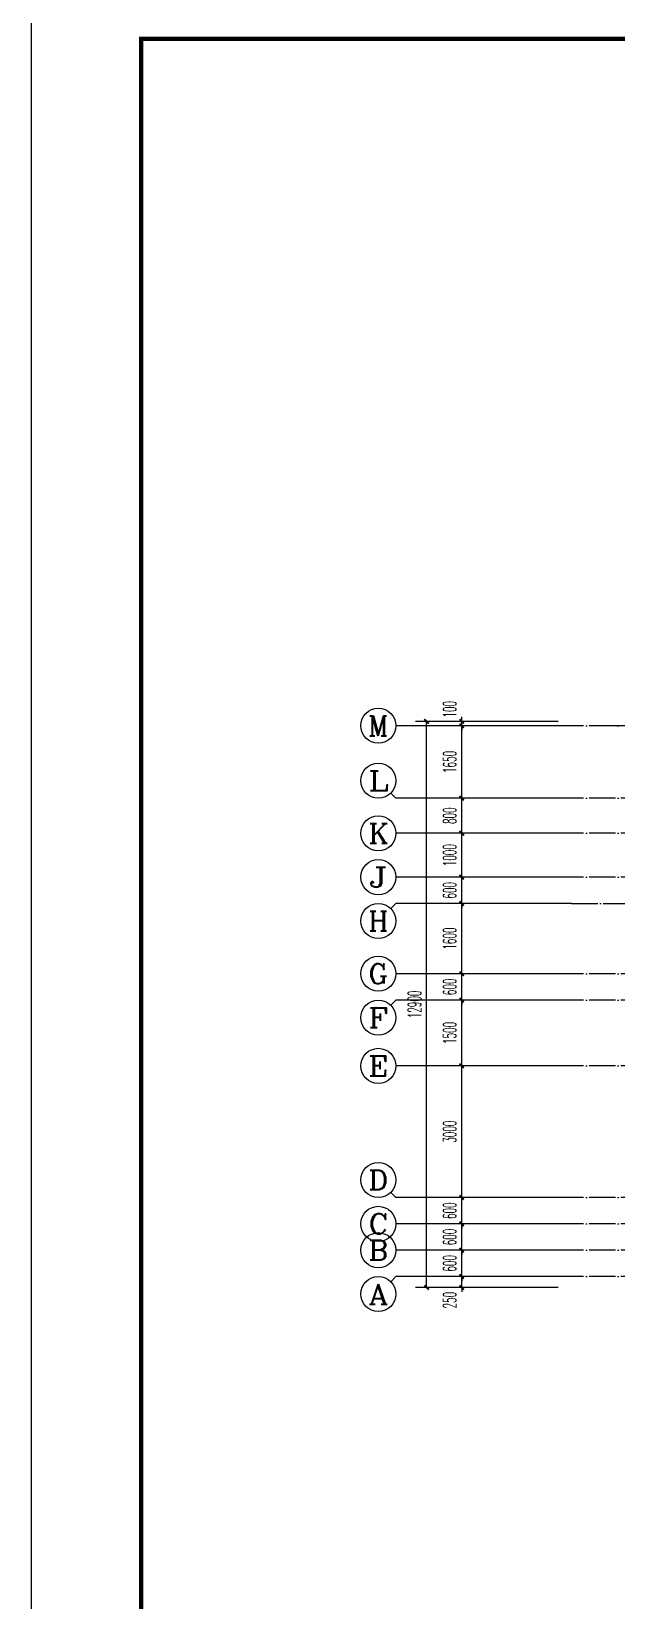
# Model space of a CAD drawing. Extents: x 27938 to 1507990, y 110129 to 923079.
# Drawn here: x 813614 to 826946, y 356439 to 392196 of the extents above; entities that cross this region are included whole.
import ezdxf
from ezdxf.enums import TextEntityAlignment as Align

# ---------------------------------------------------------------- set-up
doc = ezdxf.new("R2010")
doc.units = 0
doc.header["$LTSCALE"] = 1000
doc.header["$MEASUREMENT"] = 0
doc.linetypes.add('DOTE', pattern=[2.42, 2, -0.2, 0.02, -0.2])
for name, color, linetype in [('AXIS', 3, 'Continuous'), ('AXIS_TEXT', 7, 'Continuous'), ('DOTE', 1, 'Continuous'), ('图框', 140, 'Continuous')]:
    doc.layers.add(name, color=color, linetype=linetype)
doc.layers.add('yichutu', color=7, linetype='Continuous', true_color=0xffffff, plot=False)
doc.styles.add('_TCH_AXIS', font='COMPLEX', dxfattribs={"bigfont": 'GBCBIG'})
doc.styles.add('_TCH_DIM_T3', font='SIMPLEX.shx', dxfattribs={"width": 0.494118, "bigfont": 'GBCBIG.shx'})
doc.styles.add('COMPLEX', font='COMPLEX')
doc.dimstyles.new('_TCH_ARCH&&100', dxfattribs={"dimtxt": 297.5, "dimasz": 100, "dimexe": 250, "dimexo": 300, "dimgap": 126.25, "dimtad": 1, "dimdec": 0, "dimzin": 0, "dimdsep": 46, "dimtxsty": '_TCH_DIM_T3', "dimblk": 'ARCHTICK', "dimcen": 0.09, "dimclrt": 4, "dimazin": 2, "dimtfac": 1, "dimtdec": 0, "dimtix": 1, "dimtmove": 2, "dimatfit": 3, "dimfxl": 100, "dimtolj": 1, "dimtzin": 0, "dimarcsym": 0})

# ---------------------------------------------------------------- blocks, each defined once
blk = doc.blocks.new('TK')
at = {"layer": '图框'}
blk.add_lwpolyline([(465375, 548714), (549475, 548714), (549475, 489314), (465375, 489314)], close=True, dxfattribs=at)
blk.add_lwpolyline([(465375, 548714), (549475, 548714), (549475, 489314), (465375, 489314)], close=True, dxfattribs=at)
at = {"layer": '图框', "const_width": 100}
blk.add_lwpolyline([(548475, 490314), (548475, 547714), (467875, 547714), (467875, 490314)], close=True, dxfattribs=at)
blk = doc.blocks.new('yct-841-594-84100-59399.9999999999-100-1000.0')
at = {"layer": 'yichutu', "color": 7, "true_color": 0xffffff}
blk.add_lwpolyline([(0, 0), (0, 59400), (84100, 59400), (84100, 0)], close=True, dxfattribs=at)
blk = doc.blocks.new('GDGDGDSDA')
at = {"layer": 'DOTE', "color": 0, "linetype": 'DOTE', "ltscale": 0.3}
for p, q in [((471335, 374108), (417335, 374108)), ((471335, 372458), (417335, 372458)), ((471335, 371658), (417335, 371658)), ((471335, 370658), (417335, 370658)), ((417335, 370059), (471335, 370059)), ((471335, 368458), (417335, 368458)), ((471335, 367858), (417335, 367858)), ((471335, 366358), (417335, 366358)), ((471335, 363358), (417335, 363358)), ((471335, 362758), (417335, 362758)), ((471335, 362158), (417335, 362158)), ((471335, 361558), (417335, 361558))]:
    blk.add_line(p, q, dxfattribs=at)
blk = doc.blocks.new('_ArchTick')
at = {"color": 0, "linetype": 'ByBlock', "const_width": 0.4}
blk.add_lwpolyline([(-0.5, -0.5), (0.5, 0.5)], dxfattribs=at)
blk = doc.blocks.new('*D1053')
at = {"layer": 'AXIS', "color": 0, "lineweight": -2}
for p, q in [((825617, 363824), (823167, 363824)), ((823417, 363824), (823417, 363924)), ((823417, 363574), (823417, 363824)), ((825617, 363574), (823167, 363574)), ((823417, 363574), (823417, 363474))]:
    blk.add_line(p, q, dxfattribs=at)
at = {"layer": 'Defpoints', "color": 0}
for p in [(823417, 363824), (825917, 363824), (825917, 363574)]:
    blk.add_point(p, dxfattribs=at)
at = {"layer": 'AXIS', "color": 0, "lineweight": -2, "xscale": 100, "yscale": 100, "zscale": 100}
for p, rotation in [((823417, 363824), 270), ((823417, 363574), 90)]:
    blk.add_blockref('_ArchTick', p, dxfattribs=dict(at, rotation=rotation))
at = {"layer": 'AXIS', "color": 4, "insert": (823142, 363285), "char_height": 297.5, "attachment_point": 5, "rotation": 90, "style": '_TCH_DIM_T3'}
blk.add_mtext('\\A1;250', dxfattribs=at)
blk = doc.blocks.new('*D1054')
at = {"layer": 'AXIS', "color": 0, "lineweight": -2}
for p, q in [((825617, 364424), (823167, 364424)), ((823417, 364424), (823417, 364524)), ((823417, 363824), (823417, 364424)), ((825617, 363824), (823167, 363824)), ((823417, 363824), (823417, 363724))]:
    blk.add_line(p, q, dxfattribs=at)
at = {"layer": 'Defpoints', "color": 0}
for p in [(823417, 364424), (825917, 364424), (825917, 363824)]:
    blk.add_point(p, dxfattribs=at)
at = {"layer": 'AXIS', "color": 0, "lineweight": -2, "xscale": 100, "yscale": 100, "zscale": 100}
for p, rotation in [((823417, 364424), 270), ((823417, 363824), 90)]:
    blk.add_blockref('_ArchTick', p, dxfattribs=dict(at, rotation=rotation))
at = {"layer": 'AXIS', "color": 4, "insert": (823142, 364124), "char_height": 297.5, "attachment_point": 5, "rotation": 90, "style": '_TCH_DIM_T3'}
blk.add_mtext('\\A1;600', dxfattribs=at)
blk = doc.blocks.new('*D1055')
at = {"layer": 'AXIS', "color": 0, "lineweight": -2}
for p, q in [((823417, 365024), (823417, 365124)), ((825617, 365024), (823167, 365024)), ((823417, 364424), (823417, 365024)), ((825617, 364424), (823167, 364424)), ((823417, 364424), (823417, 364324))]:
    blk.add_line(p, q, dxfattribs=at)
at = {"layer": 'Defpoints', "color": 0}
for p in [(823417, 365024), (825917, 365024), (825917, 364424)]:
    blk.add_point(p, dxfattribs=at)
at = {"layer": 'AXIS', "color": 0, "lineweight": -2, "xscale": 100, "yscale": 100, "zscale": 100}
for p, rotation in [((823417, 365024), 270), ((823417, 364424), 90)]:
    blk.add_blockref('_ArchTick', p, dxfattribs=dict(at, rotation=rotation))
at = {"layer": 'AXIS', "color": 4, "insert": (823142, 364724), "char_height": 297.5, "attachment_point": 5, "rotation": 90, "style": '_TCH_DIM_T3'}
blk.add_mtext('\\A1;600', dxfattribs=at)
blk = doc.blocks.new('*D1056')
at = {"layer": 'AXIS', "color": 0, "lineweight": -2}
for p, q in [((825617, 365624), (823167, 365624)), ((823417, 365624), (823417, 365724)), ((823417, 365024), (823417, 365624)), ((825617, 365024), (823167, 365024)), ((823417, 365024), (823417, 364924))]:
    blk.add_line(p, q, dxfattribs=at)
at = {"layer": 'Defpoints', "color": 0}
for p in [(823417, 365624), (825917, 365624), (825917, 365024)]:
    blk.add_point(p, dxfattribs=at)
at = {"layer": 'AXIS', "color": 0, "lineweight": -2, "xscale": 100, "yscale": 100, "zscale": 100}
for p, rotation in [((823417, 365624), 270), ((823417, 365024), 90)]:
    blk.add_blockref('_ArchTick', p, dxfattribs=dict(at, rotation=rotation))
at = {"layer": 'AXIS', "color": 4, "insert": (823142, 365324), "char_height": 297.5, "attachment_point": 5, "rotation": 90, "style": '_TCH_DIM_T3'}
blk.add_mtext('\\A1;600', dxfattribs=at)
blk = doc.blocks.new('*D1057')
at = {"layer": 'AXIS', "color": 0, "lineweight": -2}
for p, q in [((825617, 368624), (823167, 368624)), ((823417, 365624), (823417, 368624)), ((825617, 365624), (823167, 365624))]:
    blk.add_line(p, q, dxfattribs=at)
at = {"layer": 'Defpoints', "color": 0}
for p in [(823417, 368624), (825917, 368624), (825917, 365624)]:
    blk.add_point(p, dxfattribs=at)
at = {"layer": 'AXIS', "color": 0, "lineweight": -2, "xscale": 100, "yscale": 100, "zscale": 100}
for p, rotation in [((823417, 368624), 90), ((823417, 365624), 270)]:
    blk.add_blockref('_ArchTick', p, dxfattribs=dict(at, rotation=rotation))
at = {"layer": 'AXIS', "color": 4, "insert": (823142, 367124), "char_height": 297.5, "attachment_point": 5, "rotation": 90, "style": '_TCH_DIM_T3'}
blk.add_mtext('\\A1;3000', dxfattribs=at)
blk = doc.blocks.new('*D1058')
at = {"layer": 'AXIS', "color": 0, "lineweight": -2}
for p, q in [((825617, 370124), (823167, 370124)), ((823417, 368624), (823417, 370124)), ((825617, 368624), (823167, 368624))]:
    blk.add_line(p, q, dxfattribs=at)
at = {"layer": 'Defpoints', "color": 0}
for p in [(823417, 370124), (825917, 370124), (825917, 368624)]:
    blk.add_point(p, dxfattribs=at)
at = {"layer": 'AXIS', "color": 0, "lineweight": -2, "xscale": 100, "yscale": 100, "zscale": 100}
for p, rotation in [((823417, 370124), 90), ((823417, 368624), 270)]:
    blk.add_blockref('_ArchTick', p, dxfattribs=dict(at, rotation=rotation))
at = {"layer": 'AXIS', "color": 4, "insert": (823142, 369374), "char_height": 297.5, "attachment_point": 5, "rotation": 90, "style": '_TCH_DIM_T3'}
blk.add_mtext('\\A1;1500', dxfattribs=at)
blk = doc.blocks.new('*D1059')
at = {"layer": 'AXIS', "color": 0, "lineweight": -2}
for p, q in [((823417, 370724), (823417, 370824)), ((825617, 370724), (823167, 370724)), ((823417, 370124), (823417, 370724)), ((825617, 370124), (823167, 370124)), ((823417, 370124), (823417, 370024))]:
    blk.add_line(p, q, dxfattribs=at)
at = {"layer": 'Defpoints', "color": 0}
for p in [(823417, 370724), (825917, 370724), (825917, 370124)]:
    blk.add_point(p, dxfattribs=at)
at = {"layer": 'AXIS', "color": 0, "lineweight": -2, "xscale": 100, "yscale": 100, "zscale": 100}
for p, rotation in [((823417, 370724), 270), ((823417, 370124), 90)]:
    blk.add_blockref('_ArchTick', p, dxfattribs=dict(at, rotation=rotation))
at = {"layer": 'AXIS', "color": 4, "insert": (823142, 370424), "char_height": 297.5, "attachment_point": 5, "rotation": 90, "style": '_TCH_DIM_T3'}
blk.add_mtext('\\A1;600', dxfattribs=at)
blk = doc.blocks.new('*D1060')
at = {"layer": 'AXIS', "color": 0, "lineweight": -2}
for p, q in [((825617, 372324), (823167, 372324)), ((823417, 370724), (823417, 372324)), ((825617, 370724), (823167, 370724))]:
    blk.add_line(p, q, dxfattribs=at)
at = {"layer": 'Defpoints', "color": 0}
for p in [(823417, 372324), (825917, 372324), (825917, 370724)]:
    blk.add_point(p, dxfattribs=at)
at = {"layer": 'AXIS', "color": 0, "lineweight": -2, "xscale": 100, "yscale": 100, "zscale": 100}
for p, rotation in [((823417, 372324), 90), ((823417, 370724), 270)]:
    blk.add_blockref('_ArchTick', p, dxfattribs=dict(at, rotation=rotation))
at = {"layer": 'AXIS', "color": 4, "insert": (823142, 371524), "char_height": 297.5, "attachment_point": 5, "rotation": 90, "style": '_TCH_DIM_T3'}
blk.add_mtext('\\A1;1600', dxfattribs=at)
blk = doc.blocks.new('*D1061')
at = {"layer": 'AXIS', "color": 0, "lineweight": -2}
for p, q in [((823417, 372924), (823417, 373024)), ((825617, 372924), (823167, 372924)), ((823417, 372324), (823417, 372924)), ((825617, 372324), (823167, 372324)), ((823417, 372324), (823417, 372224))]:
    blk.add_line(p, q, dxfattribs=at)
at = {"layer": 'Defpoints', "color": 0}
for p in [(823417, 372924), (825917, 372924), (825917, 372324)]:
    blk.add_point(p, dxfattribs=at)
at = {"layer": 'AXIS', "color": 0, "lineweight": -2, "xscale": 100, "yscale": 100, "zscale": 100}
for p, rotation in [((823417, 372924), 270), ((823417, 372324), 90)]:
    blk.add_blockref('_ArchTick', p, dxfattribs=dict(at, rotation=rotation))
at = {"layer": 'AXIS', "color": 4, "insert": (823142, 372624), "char_height": 297.5, "attachment_point": 5, "rotation": 90, "style": '_TCH_DIM_T3'}
blk.add_mtext('\\A1;600', dxfattribs=at)
blk = doc.blocks.new('*D1062')
at = {"layer": 'AXIS', "color": 0, "lineweight": -2}
for p, q in [((825617, 373924), (823167, 373924)), ((823417, 372924), (823417, 373924)), ((825617, 372924), (823167, 372924))]:
    blk.add_line(p, q, dxfattribs=at)
at = {"layer": 'Defpoints', "color": 0}
for p in [(823417, 373924), (825917, 373924), (825917, 372924)]:
    blk.add_point(p, dxfattribs=at)
at = {"layer": 'AXIS', "color": 0, "lineweight": -2, "xscale": 100, "yscale": 100, "zscale": 100}
for p, rotation in [((823417, 373924), 90), ((823417, 372924), 270)]:
    blk.add_blockref('_ArchTick', p, dxfattribs=dict(at, rotation=rotation))
at = {"layer": 'AXIS', "color": 4, "insert": (823142, 373424), "char_height": 297.5, "attachment_point": 5, "rotation": 90, "style": '_TCH_DIM_T3'}
blk.add_mtext('\\A1;1000', dxfattribs=at)
blk = doc.blocks.new('*D1063')
at = {"layer": 'AXIS', "color": 0, "lineweight": -2}
for p, q in [((825617, 374724), (823167, 374724)), ((823417, 373924), (823417, 374724)), ((825617, 373924), (823167, 373924))]:
    blk.add_line(p, q, dxfattribs=at)
at = {"layer": 'Defpoints', "color": 0}
for p in [(823417, 374724), (825917, 374724), (825917, 373924)]:
    blk.add_point(p, dxfattribs=at)
at = {"layer": 'AXIS', "color": 0, "lineweight": -2, "xscale": 100, "yscale": 100, "zscale": 100}
for p, rotation in [((823417, 374724), 90), ((823417, 373924), 270)]:
    blk.add_blockref('_ArchTick', p, dxfattribs=dict(at, rotation=rotation))
at = {"layer": 'AXIS', "color": 4, "insert": (823142, 374324), "char_height": 297.5, "attachment_point": 5, "rotation": 90, "style": '_TCH_DIM_T3'}
blk.add_mtext('\\A1;800', dxfattribs=at)
blk = doc.blocks.new('*D1064')
at = {"layer": 'AXIS', "color": 0, "lineweight": -2}
for p, q in [((825617, 376374), (823167, 376374)), ((823417, 374724), (823417, 376374)), ((825617, 374724), (823167, 374724))]:
    blk.add_line(p, q, dxfattribs=at)
at = {"layer": 'Defpoints', "color": 0}
for p in [(823417, 376374), (825917, 376374), (825917, 374724)]:
    blk.add_point(p, dxfattribs=at)
at = {"layer": 'AXIS', "color": 0, "lineweight": -2, "xscale": 100, "yscale": 100, "zscale": 100}
for p, rotation in [((823417, 376374), 90), ((823417, 374724), 270)]:
    blk.add_blockref('_ArchTick', p, dxfattribs=dict(at, rotation=rotation))
at = {"layer": 'AXIS', "color": 4, "insert": (823142, 375549), "char_height": 297.5, "attachment_point": 5, "rotation": 90, "style": '_TCH_DIM_T3'}
blk.add_mtext('\\A1;1650', dxfattribs=at)
blk = doc.blocks.new('*D1065')
at = {"layer": 'AXIS', "color": 0, "lineweight": -2}
for p, q in [((823417, 376474), (823417, 376574)), ((825617, 376474), (823167, 376474)), ((825617, 376374), (823167, 376374)), ((823417, 376374), (823417, 376474)), ((823417, 376374), (823417, 376274))]:
    blk.add_line(p, q, dxfattribs=at)
at = {"layer": 'Defpoints', "color": 0}
for p in [(823417, 376474), (825917, 376474), (825917, 376374)]:
    blk.add_point(p, dxfattribs=at)
at = {"layer": 'AXIS', "color": 0, "lineweight": -2, "xscale": 100, "yscale": 100, "zscale": 100}
for p, rotation in [((823417, 376474), 270), ((823417, 376374), 90)]:
    blk.add_blockref('_ArchTick', p, dxfattribs=dict(at, rotation=rotation))
at = {"layer": 'AXIS', "color": 4, "insert": (823142, 376749), "char_height": 297.5, "attachment_point": 5, "rotation": 90, "style": '_TCH_DIM_T3'}
blk.add_mtext('\\A1;100', dxfattribs=at)
blk = doc.blocks.new('*D1066')
at = {"layer": 'AXIS', "color": 0, "lineweight": -2}
for p, q in [((825617, 376474), (822367, 376474)), ((822617, 363574), (822617, 376474)), ((825617, 363574), (822367, 363574))]:
    blk.add_line(p, q, dxfattribs=at)
at = {"layer": 'Defpoints', "color": 0}
for p in [(822617, 376474), (825917, 376474), (825917, 363574)]:
    blk.add_point(p, dxfattribs=at)
at = {"layer": 'AXIS', "color": 0, "lineweight": -2, "xscale": 100, "yscale": 100, "zscale": 100}
for p, rotation in [((822617, 376474), 90), ((822617, 363574), 270)]:
    blk.add_blockref('_ArchTick', p, dxfattribs=dict(at, rotation=rotation))
at = {"layer": 'AXIS', "color": 4, "insert": (822342, 370024), "char_height": 297.5, "attachment_point": 5, "rotation": 90, "style": '_TCH_DIM_T3'}
blk.add_mtext('\\A1;12900', dxfattribs=at)
blk = doc.blocks.new('_AXISO')
at = {"color": 0}
blk.add_circle((0, 0), 0.5, dxfattribs=at)
at = {"layer": 'AXIS_TEXT', "color": 0, "style": 'COMPLEX', "width": 1.041667}
blk.add_attdef('A', text='', height=0.56, dxfattribs=at).set_placement((-0.25, -0.28), (0.25, -0.28), align=Align.FIT)

msp = doc.modelspace()

# ---------------------------------------------------------------- linework, layer by layer
msp.add_lwpolyline([(827916.6, 377868.6), (827916.6, 376373.7), (826619.1, 376373.7)])
at = {"layer": 'AXIS', "color": 8}
for p, q in [((825916.6, 376373.7), (821916.6, 376373.7)), ((821799.4, 374840.9), (821916.6, 374723.7)), ((825916.6, 374723.7), (821916.6, 374723.7)), ((825916.6, 373923.7), (821916.6, 373923.7)), ((825916.6, 372923.7), (821916.6, 372923.7)), ((821799.4, 372206.8), (821916.6, 372324)), ((825916.6, 372324), (821916.6, 372324)), ((825916.6, 370723.7), (821916.6, 370723.7)), ((821799.4, 370006.6), (821916.6, 370123.7)), ((825916.6, 370123.7), (821916.6, 370123.7)), ((825916.6, 368623.7), (821916.6, 368623.7)), ((821799.4, 365740.9), (821916.6, 365623.7)), ((825916.6, 365623.7), (821916.6, 365623.7)), ((825916.6, 365023.7), (821916.6, 365023.7)), ((825916.6, 364423.7), (821916.6, 364423.7)), ((821799.4, 363706.6), (821916.6, 363823.7)), ((825916.6, 363823.7), (821916.6, 363823.7))]:
    msp.add_line(p, q, dxfattribs=at)

# ---------------------------------------------------------------- block references
msp.add_blockref('TK', (348239.1, -155690.1))
ref = msp.add_blockref('_AXISO', (821516.6, 376373.7), dxfattribs=dict(at, xscale=800, yscale=800, zscale=800))
ref.add_attrib('A', 'M', dxfattribs={"layer": 'AXIS_TEXT', "color": 8, "ltscale": 0.5, "height": 452.5, "style": '_TCH_AXIS'}).set_placement((821290.3, 376147.5), (821742.9, 376147.5), align=Align.FIT)
ref = msp.add_blockref('_AXISO', (821516.6, 375123.7), dxfattribs=dict(at, xscale=800, yscale=800, zscale=800))
ref.add_attrib('A', 'L', dxfattribs={"layer": 'AXIS_TEXT', "color": 8, "ltscale": 0.5, "height": 452.5, "style": '_TCH_AXIS', "width": 1.4}).set_placement((821290.3, 374897.5), (821742.9, 374897.5), align=Align.FIT)
ref = msp.add_blockref('_AXISO', (821516.6, 373923.7), dxfattribs=dict(at, xscale=800, yscale=800, zscale=800))
ref.add_attrib('A', 'K', dxfattribs={"layer": 'AXIS_TEXT', "color": 8, "ltscale": 0.5, "height": 452.5, "style": '_TCH_AXIS', "width": 1.105263}).set_placement((821290.3, 373697.5), (821742.9, 373697.5), align=Align.FIT)
ref = msp.add_blockref('_AXISO', (821516.6, 372923.7), dxfattribs=dict(at, xscale=800, yscale=800, zscale=800))
ref.add_attrib('A', 'J', dxfattribs={"layer": 'AXIS_TEXT', "color": 8, "ltscale": 0.5, "height": 452.5, "style": '_TCH_AXIS', "width": 1.909091}).set_placement((821290.3, 372697.5), (821742.9, 372697.5), align=Align.FIT)
ref = msp.add_blockref('_AXISO', (821516.6, 371924), dxfattribs=dict(at, xscale=800, yscale=800, zscale=800))
ref.add_attrib('A', 'H', dxfattribs={"layer": 'AXIS_TEXT', "color": 8, "ltscale": 0.5, "height": 452.5, "style": '_TCH_AXIS', "width": 1.05}).set_placement((821290.3, 371697.7), (821742.9, 371697.7), align=Align.FIT)
ref = msp.add_blockref('_AXISO', (821516.6, 370723.7), dxfattribs=dict(at, xscale=800, yscale=800, zscale=800))
ref.add_attrib('A', 'G', dxfattribs={"layer": 'AXIS_TEXT', "color": 8, "ltscale": 0.5, "height": 452.5, "style": '_TCH_AXIS', "width": 1.166667}).set_placement((821290.3, 370497.5), (821742.9, 370497.5), align=Align.FIT)
ref = msp.add_blockref('_AXISO', (821516.6, 369723.7), dxfattribs=dict(at, xscale=800, yscale=800, zscale=800))
ref.add_attrib('A', 'F', dxfattribs={"layer": 'AXIS_TEXT', "color": 8, "ltscale": 0.5, "height": 452.5, "style": '_TCH_AXIS', "width": 1.3125}).set_placement((821290.3, 369497.5), (821742.9, 369497.5), align=Align.FIT)
ref = msp.add_blockref('_AXISO', (821516.6, 368623.7), dxfattribs=dict(at, xscale=800, yscale=800, zscale=800))
ref.add_attrib('A', 'E', dxfattribs={"layer": 'AXIS_TEXT', "color": 8, "ltscale": 0.5, "height": 452.5, "style": '_TCH_AXIS', "width": 1.3125}).set_placement((821290.3, 368397.5), (821742.9, 368397.5), align=Align.FIT)
ref = msp.add_blockref('_AXISO', (821516.6, 366023.7), dxfattribs=dict(at, xscale=800, yscale=800, zscale=800))
ref.add_attrib('A', 'D', dxfattribs={"layer": 'AXIS_TEXT', "color": 8, "ltscale": 0.5, "height": 452.5, "style": '_TCH_AXIS', "width": 1.235294}).set_placement((821290.3, 365797.5), (821742.9, 365797.5), align=Align.FIT)
ref = msp.add_blockref('_AXISO', (821516.6, 365023.7), dxfattribs=dict(at, xscale=800, yscale=800, zscale=800))
ref.add_attrib('A', 'C', dxfattribs={"layer": 'AXIS_TEXT', "color": 8, "ltscale": 0.5, "height": 452.5, "style": '_TCH_AXIS', "width": 1.4}).set_placement((821290.3, 364797.5), (821742.9, 364797.5), align=Align.FIT)
ref = msp.add_blockref('_AXISO', (821516.6, 364423.7), dxfattribs=dict(at, xscale=800, yscale=800, zscale=800))
ref.add_attrib('A', 'B', dxfattribs={"layer": 'AXIS_TEXT', "color": 8, "ltscale": 0.5, "height": 452.5, "style": '_TCH_AXIS', "width": 1.235294}).set_placement((821290.3, 364197.5), (821742.9, 364197.5), align=Align.FIT)
ref = msp.add_blockref('_AXISO', (821516.6, 363423.7), dxfattribs=dict(at, xscale=800, yscale=800, zscale=800))
ref.add_attrib('A', 'A', dxfattribs={"layer": 'AXIS_TEXT', "color": 8, "ltscale": 0.5, "height": 452.5, "style": '_TCH_AXIS', "width": 1.166667}).set_placement((821290.3, 363197.5), (821742.9, 363197.5), align=Align.FIT)
at = {"layer": 'DOTE', "color": 169}
msp.add_blockref('GDGDGDSDA', (408581.8, 2265.4), dxfattribs=at)
at = {"layer": 'yichutu'}
msp.add_blockref('yct-841-594-84100-59399.9999999999-100-1000.0', (813614.1, 333623.5), dxfattribs=at)

# ---------------------------------------------------------------- dimensions: what is measured, and where the dimension line sits
at = {"layer": 'AXIS', "color": 8}
for base, p1, p2, picture, middle in [((823416.6, 376473.7), (825916.6, 376373.7), (825916.6, 376473.7), '*D1065', (823141.6, 376748.7)), ((823416.6, 363823.7), (825916.6, 363573.7), (825916.6, 363823.7), '*D1053', (823141.6, 363284.7))]:
    dim = msp.add_linear_dim(base=base, p1=p1, p2=p2, angle=90, dimstyle='_TCH_ARCH&&100', dxfattribs=at)
    dim.commit()
    dim.dimension.update_dxf_attribs({"geometry": picture, "text_midpoint": middle, "dimtype": 129})
for p1, p2, distance, picture, middle in [((825916.6, 363573.7), (825916.6, 376473.7), 3300, '*D1066', (822341.6, 370023.7)), ((825916.6, 374723.7), (825916.6, 376373.7), 2500, '*D1064', (823141.6, 375548.7)), ((825916.6, 373923.7), (825916.6, 374723.7), 2500, '*D1063', (823141.6, 374323.7)), ((825916.6, 372923.7), (825916.6, 373923.7), 2500, '*D1062', (823141.6, 373423.7)), ((825916.6, 372324), (825916.6, 372923.7), 2500, '*D1061', (823141.6, 372623.9)), ((825916.6, 370723.7), (825916.6, 372324), 2500, '*D1060', (823141.6, 371523.9)), ((825916.6, 370123.7), (825916.6, 370723.7), 2500, '*D1059', (823141.6, 370423.7)), ((825916.6, 368623.7), (825916.6, 370123.7), 2500, '*D1058', (823141.6, 369373.7)), ((825916.6, 365623.7), (825916.6, 368623.7), 2500, '*D1057', (823141.6, 367123.7)), ((825916.6, 365023.7), (825916.6, 365623.7), 2500, '*D1056', (823141.6, 365323.7)), ((825916.6, 364423.7), (825916.6, 365023.7), 2500, '*D1055', (823141.6, 364723.7)), ((825916.6, 363823.7), (825916.6, 364423.7), 2500, '*D1054', (823141.6, 364123.7))]:
    dim = msp.add_aligned_dim(p1=p1, p2=p2, distance=distance, dimstyle='_TCH_ARCH&&100', dxfattribs=at)
    dim.commit()
    dim.dimension.update_dxf_attribs({"geometry": picture, "text_midpoint": middle})

doc.saveas('drawing.dxf')
